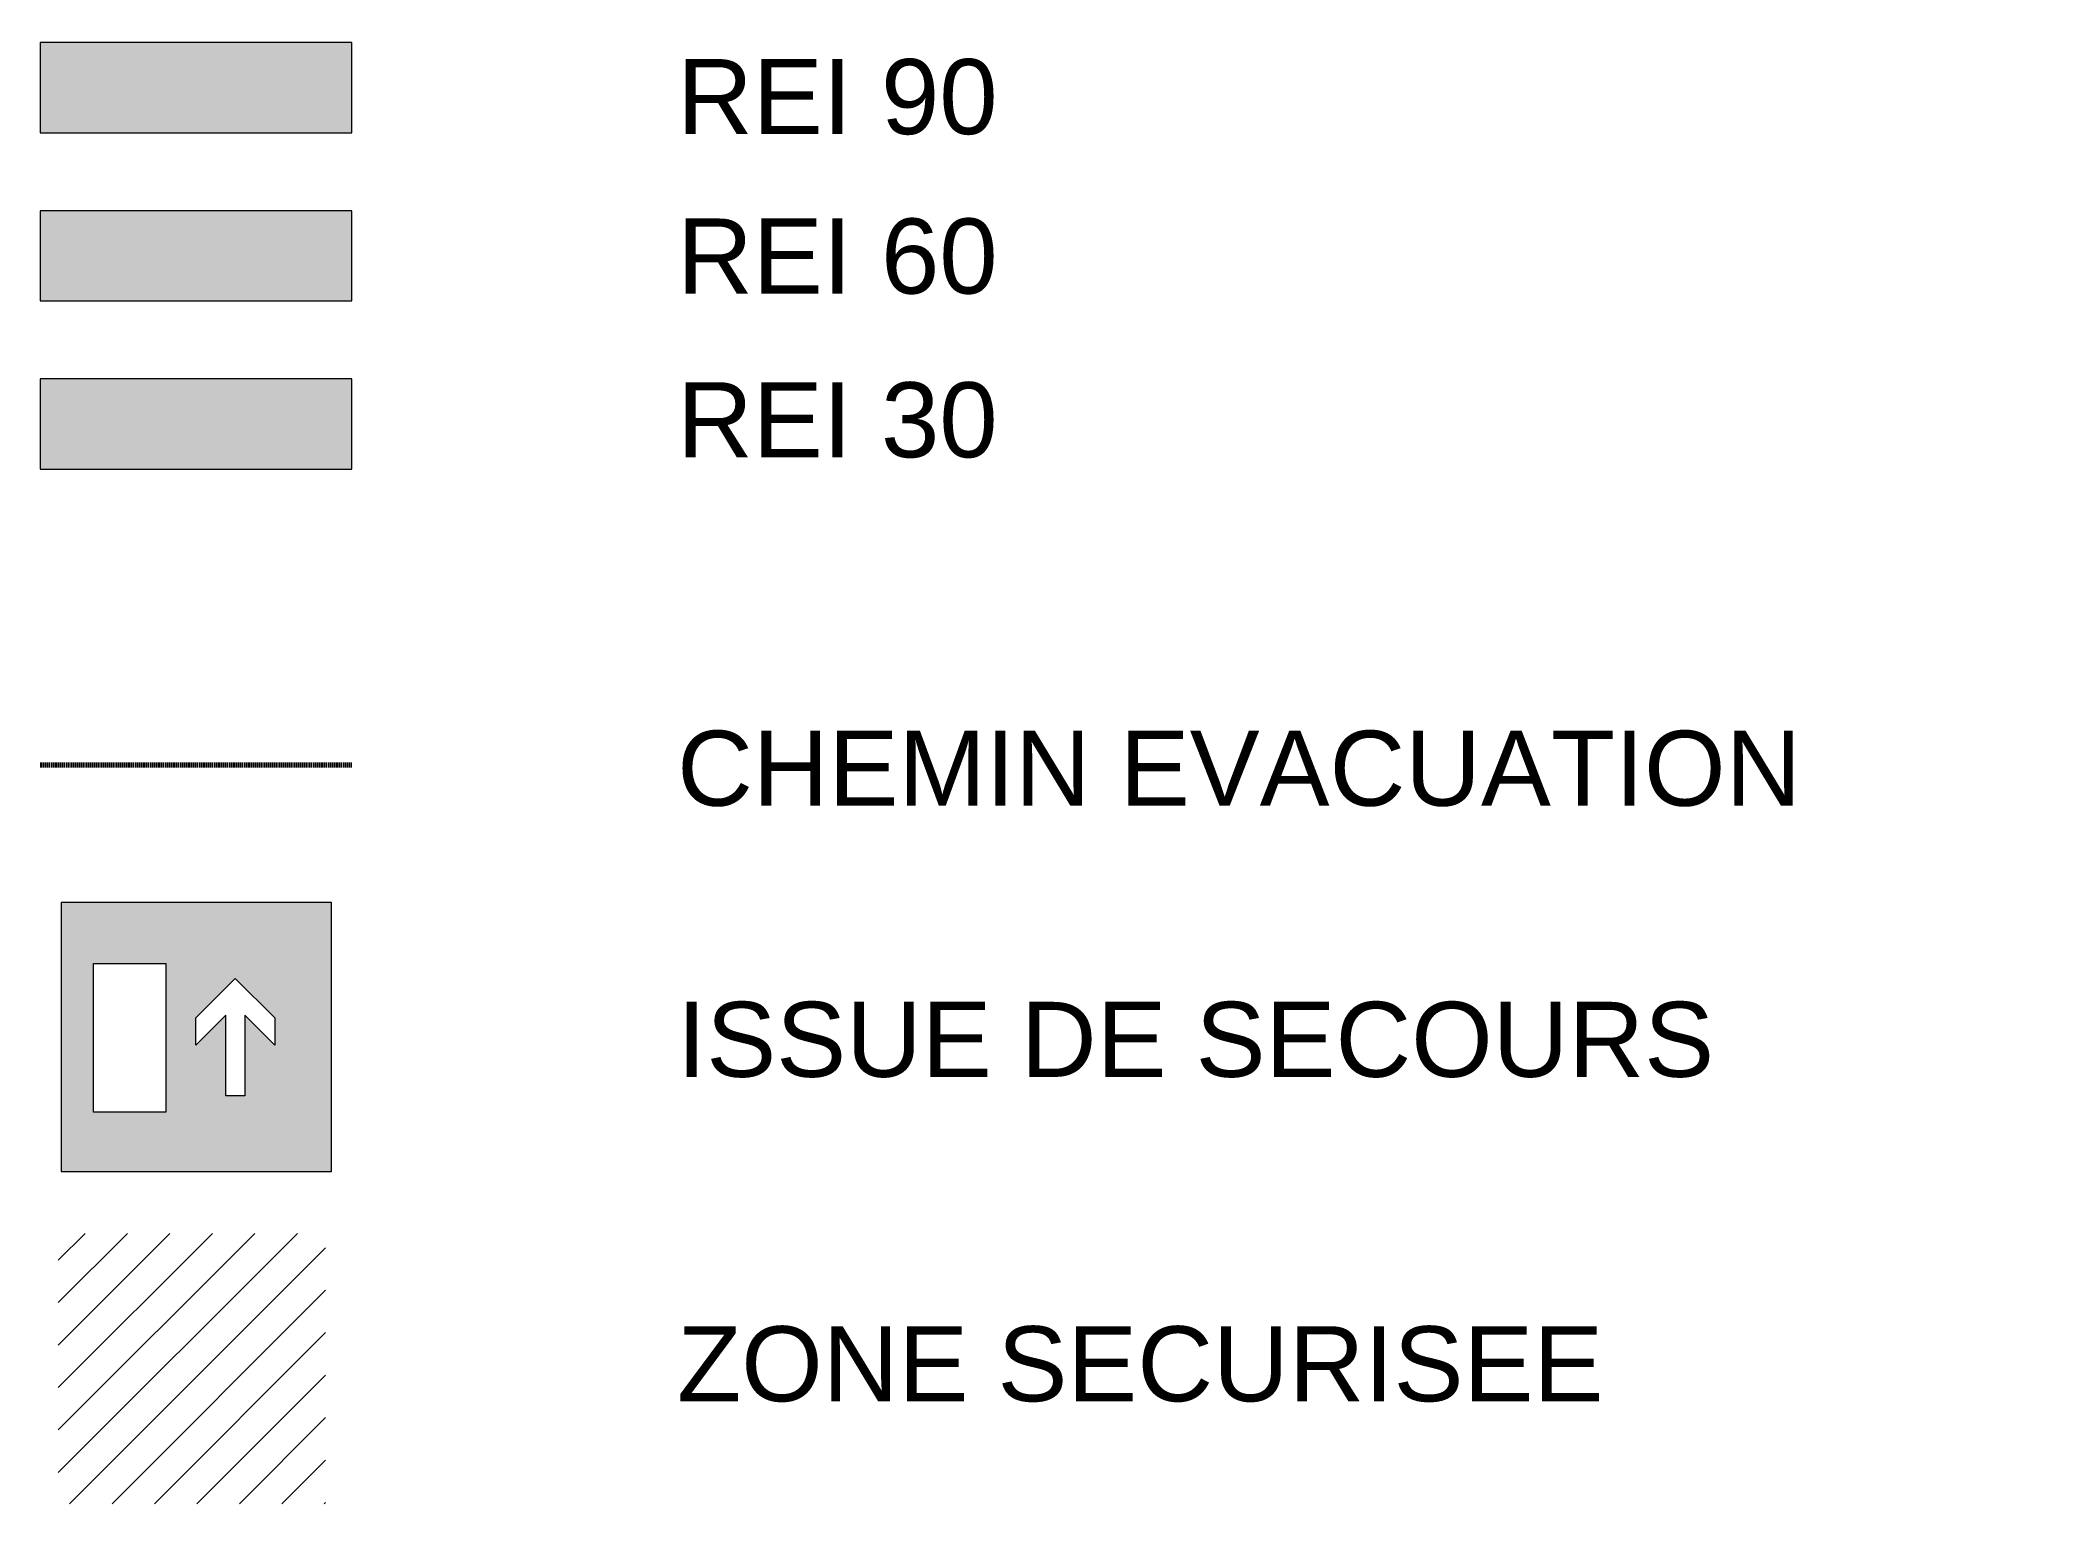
# Model space of a CAD drawing. Header units: millimetres. Extents: x 2138 to 8851, y 1669 to 6543.
import ezdxf

# ---------------------------------------------------------------- set-up
doc = ezdxf.new("R2010")
doc.units = ezdxf.units.MM
doc.linetypes.add('Démoli', pattern=[7.14375, 4.7625, -2.38125])
for name, color, linetype, lineweight in [('A-DETL', 90, 'Continuous', 9), ('A-DETL-GENF', 92, 'Continuous', 9), ('A-DETL-THIN', 151, 'Continuous', 9), ('G-ANNO-TEXT', 231, 'Continuous', 9)]:
    doc.layers.add(name, color=color, linetype=linetype, lineweight=lineweight)
doc.styles.add('Arial', font='arial.ttf', dxfattribs={"height": 250})

msp = doc.modelspace()

# ---------------------------------------------------------------- hatches: boundary and pattern name
at = {"layer": 'A-DETL-GENF'}
for color, points in [(1, [(3175.3, 6235.3), (3175.3, 6535.3), (2137.7, 6535.3), (2137.7, 6235.3)]), (11, [(3175.3, 5675.3), (3175.3, 5975.3), (2137.7, 5975.3), (2137.7, 5675.3)]), (2, [(3175.3, 5115.3), (3175.3, 5415.3), (2137.7, 5415.3), (2137.7, 5115.3)])]:
    msp.add_hatch(color=color, dxfattribs=at).paths.add_polyline_path(points)
h = msp.add_hatch(color=52, dxfattribs=at)
h.paths.add_polyline_path([(2207.7, 2775.7), (3107.7, 2775.7), (3107.7, 3671.3), (2207.7, 3671.3)])
h.paths.add_polyline_path([(2555.5, 2973.5), (2314.5, 2973.5), (2314.5, 3468.4), (2555.5, 3468.4)])
h.paths.add_polyline_path([(2819.1, 3028.1), (2755.2, 3028.1), (2755.2, 3296.5), (2655.5, 3196.8), (2655.5, 3287.3), (2787.1, 3418.9), (2918.8, 3287.3), (2918.8, 3196.8), (2819.1, 3296.5)])
h = msp.add_hatch(dxfattribs=at)
h.set_pattern_fill('FP_1', color=94, style=0, pattern_type=2)
h.set_pattern_definition([(45, (0, 0), (-70.7107, 70.7107), [])])
h.paths.add_polyline_path([(3087.7, 1669.5), (3087.7, 2569.7), (2197.7, 2569.7), (2197.7, 1669.5)])

# ---------------------------------------------------------------- linework, layer by layer
at = {"layer": 'A-DETL', "linetype": 'Démoli', "lineweight": 70}
msp.add_line((2137.7, 4129.7), (3175.3, 4129.7), dxfattribs=at)
at = {"layer": 'A-DETL-THIN'}
for p, q in [((3175.3, 6535.3), (2137.7, 6535.3)), ((2137.7, 6535.3), (2137.7, 6235.3)), ((3175.3, 6235.3), (3175.3, 6535.3)), ((2137.7, 6235.3), (3175.3, 6235.3)), ((3175.3, 5975.3), (2137.7, 5975.3)), ((2137.7, 5975.3), (2137.7, 5675.3)), ((3175.3, 5675.3), (3175.3, 5975.3)), ((2137.7, 5675.3), (3175.3, 5675.3)), ((3175.3, 5415.3), (2137.7, 5415.3)), ((2137.7, 5415.3), (2137.7, 5115.3)), ((3175.3, 5115.3), (3175.3, 5415.3)), ((2137.7, 5115.3), (3175.3, 5115.3)), ((3107.7, 3671.3), (2207.7, 3671.3)), ((2207.7, 3671.3), (2207.7, 2775.7)), ((3107.7, 2775.7), (3107.7, 3671.3)), ((2314.5, 3468.4), (2555.5, 3468.4)), ((2314.5, 2973.5), (2314.5, 3468.4)), ((2555.5, 3468.4), (2555.5, 2973.5)), ((2655.5, 3287.3), (2787.1, 3418.9)), ((2787.1, 3418.9), (2918.8, 3287.3)), ((2755.2, 3296.5), (2655.5, 3196.8)), ((2755.2, 3028.1), (2755.2, 3296.5)), ((2819.1, 3296.5), (2819.1, 3028.1)), ((2918.8, 3196.8), (2819.1, 3296.5)), ((2655.5, 3196.8), (2655.5, 3287.3)), ((2918.8, 3287.3), (2918.8, 3196.8)), ((2819.1, 3028.1), (2755.2, 3028.1)), ((2555.5, 2973.5), (2314.5, 2973.5)), ((2207.7, 2775.7), (3107.7, 2775.7))]:
    msp.add_line(p, q, dxfattribs=at)

# ---------------------------------------------------------------- texts
at = {"layer": 'G-ANNO-TEXT', "color": 7, "char_height": 250, "attachment_point": 1, "style": 'Arial', "bg_fill": 3, "box_fill_scale": 1.25, "bg_fill_color": 256, "bg_fill_true_color": 13158600, "bg_fill_transparency": 0}
for s, insert, width in [('REI 90', (4259.1, 6480.5), 1290.717), ('REI 60', (4259.1, 5949.6), 1290.717), ('REI 30', (4259.1, 5404.2), 1290.717), ('CHEMIN EVACUATION', (4259.1, 4243.8), 4529.534), ('ISSUE DE SECOURS', (4259.1, 3340.9), 4176.792), ('ZONE SECURISEE', (4259.1, 2260.4), 3727.847)]:
    msp.add_mtext(s, dxfattribs=dict(at, insert=insert, width=width))

doc.saveas('drawing.dxf')
